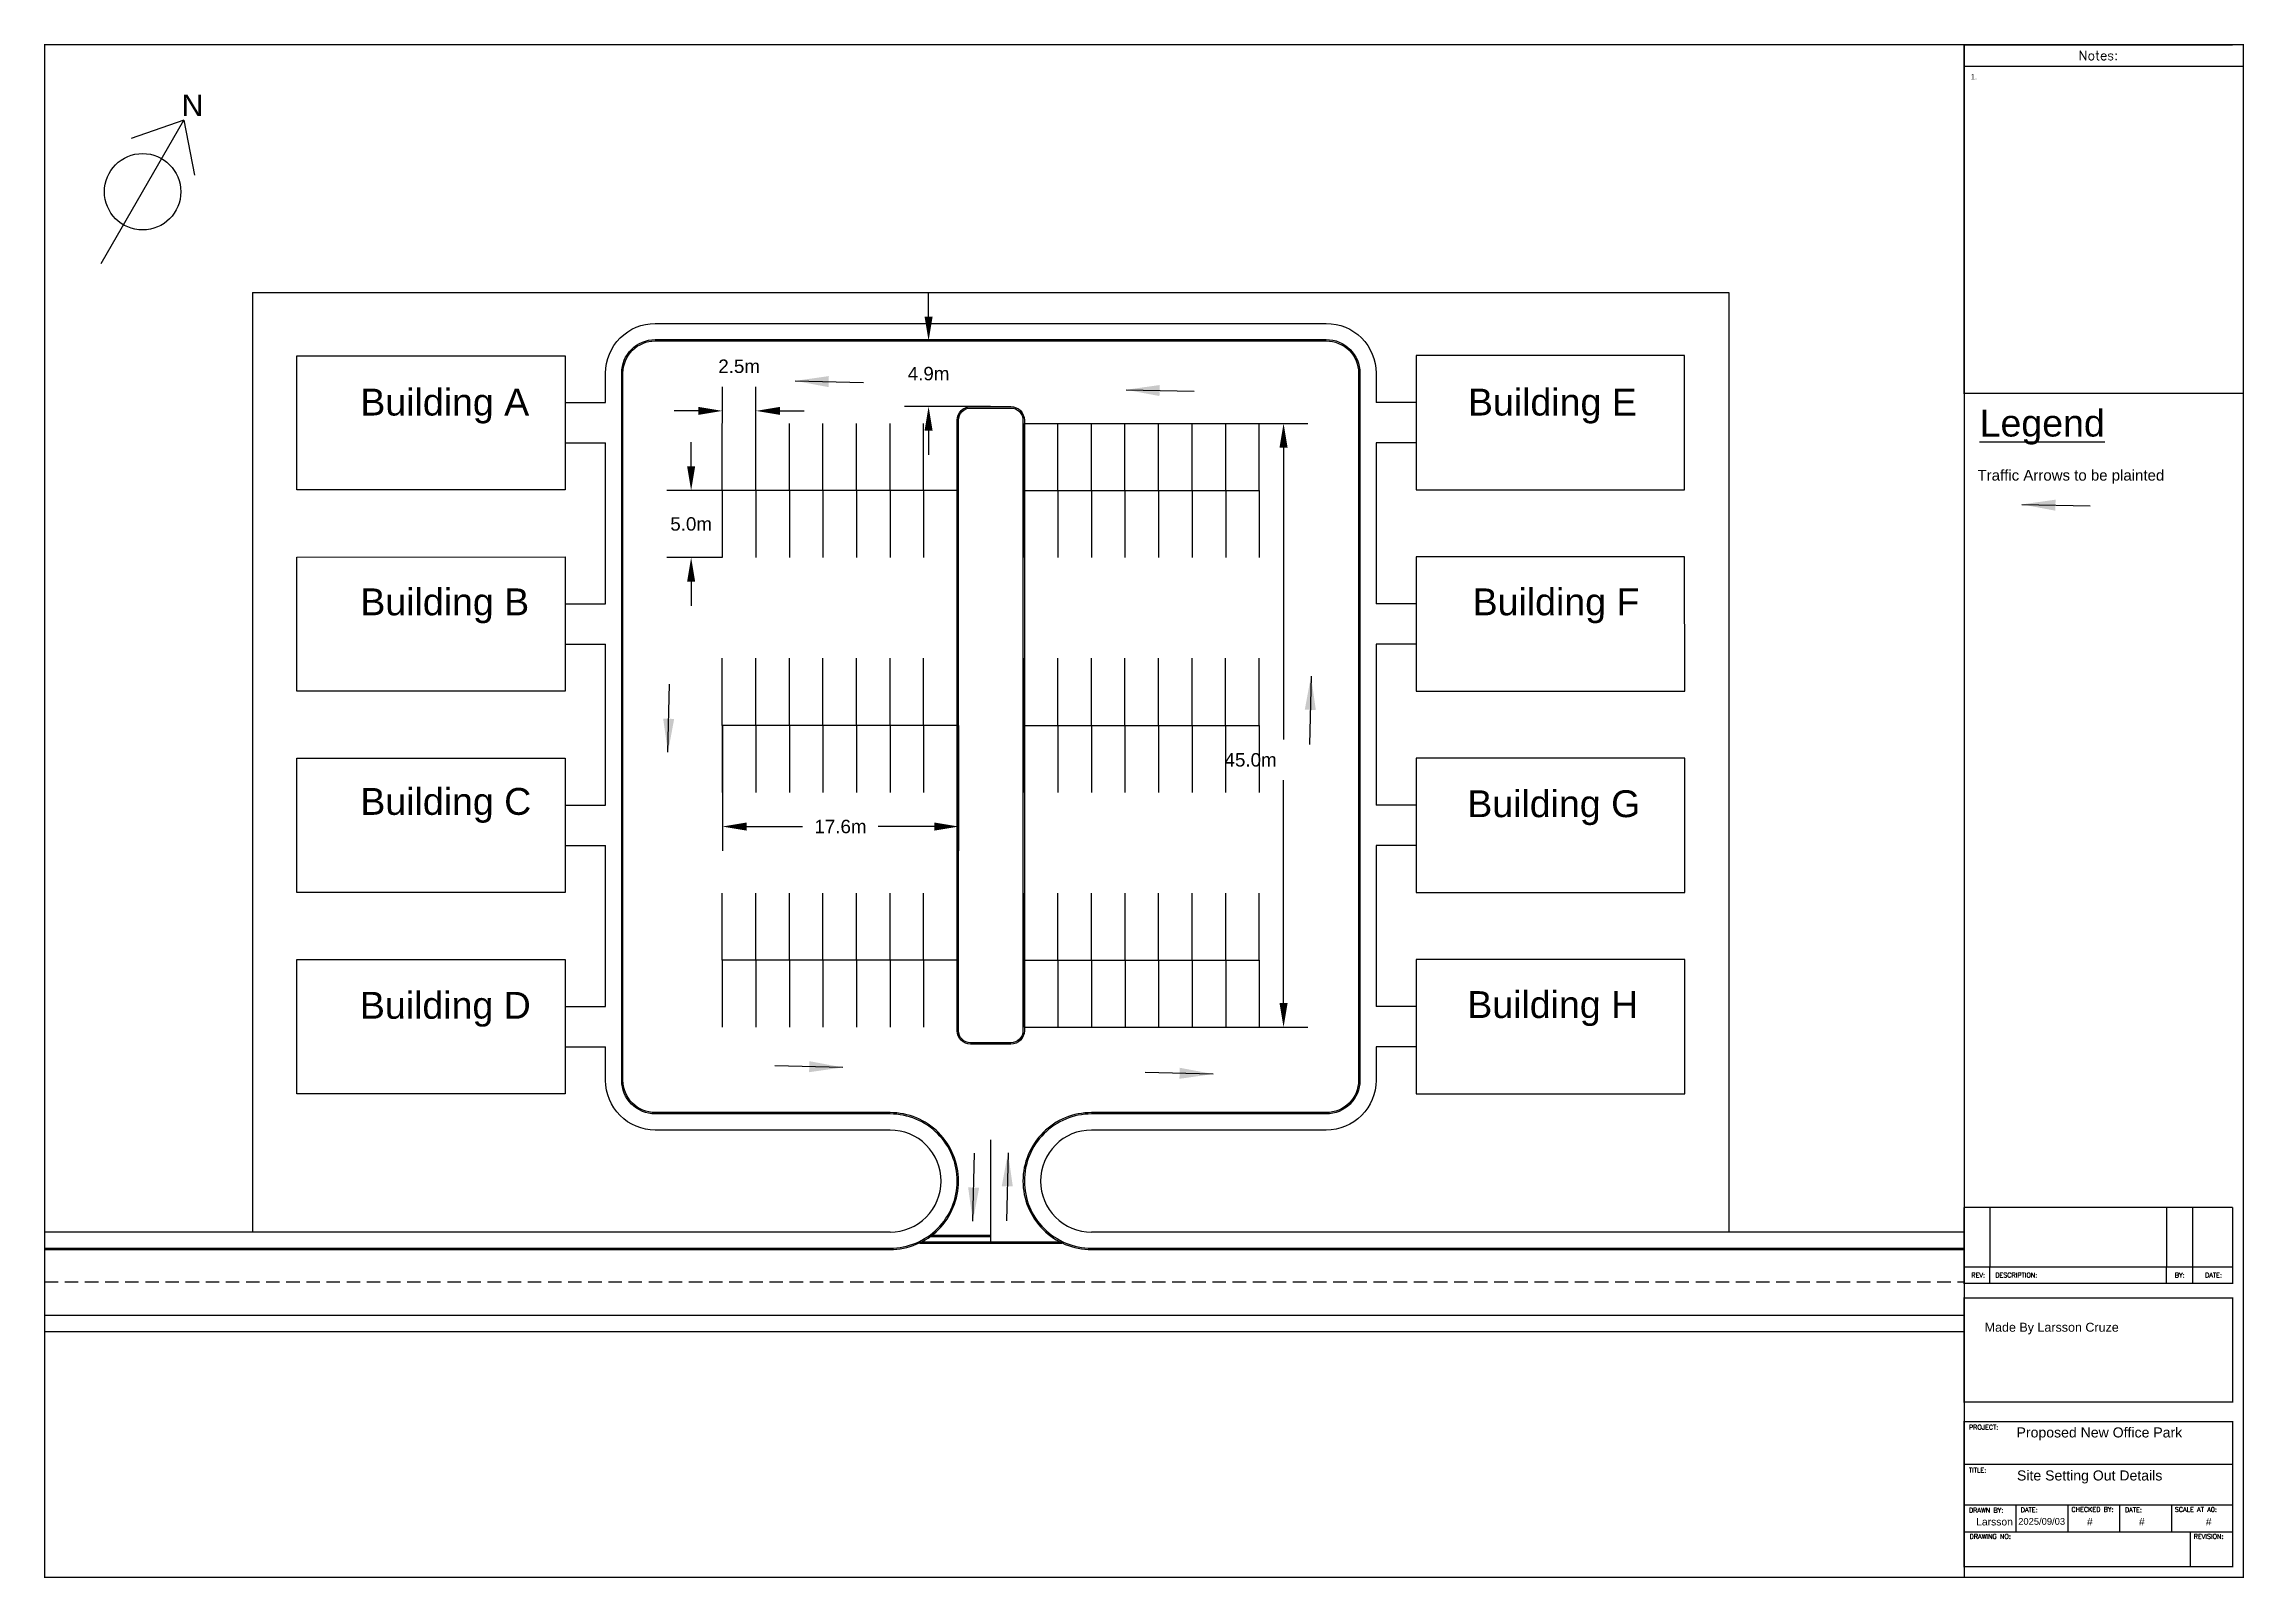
# Paper-space layout 'Markings' of a CAD drawing. Header units: metres, sheet in millimetres. Extents: x 0 to 819, y 0 to 571.
# The model-space entities are those that its viewports show. They can reach past a viewport. Long polylines and large blocks are cut down to what shows.
import ezdxf

# ---------------------------------------------------------------- set-up
doc = ezdxf.new("R2010")
doc.units = ezdxf.units.M
doc.header["$MEASUREMENT"] = 0
doc.header["$PDMODE"] = 34
doc.header["$PDSIZE"] = 2
doc.linetypes.add('DASHED2', pattern=[0.375, 0.25, -0.125])
for name, color, linetype in [('BuildingOutline', 200, 'Continuous'), ('NorthArrow', 18, 'Continuous'), ('Notes', 7, 'Continuous'), ('ParkingSpace', 9, 'Continuous'), ('RoadMarkings', 252, 'Continuous'), ('SiteBoundary', 10, 'Continuous'), ('Walkway', 104, 'Continuous'), ('YS-TEXT-LARGE', 250, 'Continuous'), ('YS-TEXT-MEDIUM', 6, 'Continuous'), ('YS-TEXT-SMALL', 2, 'Continuous'), ('YS-TITLEBLOCK-BORDERS', 154, 'Continuous'), ('YS-TITLEBLOCK-TEXT-NONEDITABLE', 154, 'Continuous')]:
    doc.layers.add(name, color=color, linetype=linetype)
doc.styles.add('ROMANS', font='romans.shx')
doc.styles.get("Standard").update_dxf_attribs({"font": 'arial.ttf'})
doc.styles.add('YS TEXT', font='arial.ttf')
doc.dimstyles.new('BuildingStyle', dxfattribs={"dimtxt": 2.5, "dimasz": 2.5, "dimexe": 2.5, "dimexo": 0.0625, "dimgap": 2.5, "dimtad": 0, "dimtih": 1, "dimtoh": 1, "dimdec": 0, "dimzin": 0, "dimdsep": 46, "dimtxsty": 'Standard', "dimcen": 0.09, "dimadec": 0, "dimazin": 0, "dimtfac": 1, "dimtdec": 0, "dimtofl": 0, "dimtmove": 2, "dimatfit": 3, "dimfxl": 1, "dimtolj": 1, "dimtzin": 0, "dimarcsym": 0})
doc.dimstyles.new('MyCustomSide', dxfattribs={"dimtxt": 5, "dimasz": 9, "dimexe": 9, "dimexo": 0.0625, "dimgap": 5, "dimtad": 0, "dimtih": 1, "dimtoh": 1, "dimdec": 1, "dimzin": 0, "dimdsep": 46, "dimtxsty": 'Standard', "dimcen": 0.09, "dimadec": 0, "dimazin": 0, "dimtfac": 1, "dimtdec": 1, "dimtofl": 0, "dimtmove": 2, "dimatfit": 3, "dimfxl": 1, "dimtolj": 1, "dimtzin": 0, "dimarcsym": 0})

# ---------------------------------------------------------------- blocks, each defined once
blk = doc.blocks.new('*D222')
at = {"color": 0, "lineweight": -2, "transparency": 16777216}
for p, q in [((252.44, 429.99), (252.44, 443.56)), ((264.94, 429.99), (264.94, 443.56)), ((243.44, 434.56), (234.44, 434.56)), ((273.94, 434.56), (282.94, 434.56))]:
    blk.add_line(p, q, dxfattribs=at)
at = {"color": 0, "transparency": 16777216}
for points in [[(243.44, 436.06), (243.44, 433.06), (252.44, 434.56)], [(273.94, 436.06), (273.94, 433.06), (264.94, 434.56)]]:
    blk.add_solid(points, dxfattribs=at)
at = {"layer": 'Defpoints', "color": 0, "transparency": 16777216}
for p in [(264.94, 434.56), (252.44, 429.92), (264.94, 429.92)]:
    blk.add_point(p, dxfattribs=at)
at = {"color": 0, "transparency": 16777216, "insert": (258.69, 451.16), "char_height": 5, "attachment_point": 5}
blk.add_mtext('\\A1;2.5m', dxfattribs=at)
blk = doc.blocks.new('*D223')
at = {"color": 0, "lineweight": -2, "transparency": 16777216}
for p, q in [((240.81, 413.92), (240.81, 422.92)), ((252.38, 404.92), (231.81, 404.92)), ((252.38, 379.92), (231.81, 379.92)), ((240.81, 370.92), (240.81, 361.92))]:
    blk.add_line(p, q, dxfattribs=at)
at = {"color": 0, "transparency": 16777216}
for points in [[(239.31, 413.92), (242.31, 413.92), (240.81, 404.92)], [(239.31, 370.92), (242.31, 370.92), (240.81, 379.92)]]:
    blk.add_solid(points, dxfattribs=at)
at = {"layer": 'Defpoints', "color": 0, "transparency": 16777216}
for p in [(252.44, 404.92), (240.81, 379.92), (252.44, 379.92)]:
    blk.add_point(p, dxfattribs=at)
at = {"color": 0, "transparency": 16777216, "insert": (240.81, 392.42), "char_height": 5, "attachment_point": 5}
blk.add_mtext('\\A1;5.0m', dxfattribs=at)
blk = doc.blocks.new('*D229')
at = {"color": 0, "lineweight": -2, "transparency": 16777216}
for p, q in [((252.44, 317.36), (252.44, 270.7)), ((340.44, 317.36), (340.44, 270.7)), ((261.44, 279.7), (282.34, 279.7)), ((331.44, 279.7), (310.54, 279.7))]:
    blk.add_line(p, q, dxfattribs=at)
at = {"color": 0, "transparency": 16777216}
for points in [[(261.44, 281.2), (261.44, 278.2), (252.44, 279.7)], [(331.44, 281.2), (331.44, 278.2), (340.44, 279.7)]]:
    blk.add_solid(points, dxfattribs=at)
at = {"layer": 'Defpoints', "color": 0, "transparency": 16777216}
for p in [(252.44, 317.42), (340.44, 317.42), (340.44, 279.7)]:
    blk.add_point(p, dxfattribs=at)
at = {"color": 0, "transparency": 16777216, "insert": (296.44, 279.7), "char_height": 5, "attachment_point": 5}
blk.add_mtext('\\A1;17.6m', dxfattribs=at)
blk = doc.blocks.new('*D230')
at = {"color": 0, "lineweight": -2, "transparency": 16777216}
for p, q in [((329.26, 469.67), (329.26, 478.67)), ((352.38, 460.67), (320.26, 460.67)), ((352.38, 436.17), (320.26, 436.17)), ((329.26, 427.17), (329.26, 418.17))]:
    blk.add_line(p, q, dxfattribs=at)
at = {"color": 0, "transparency": 16777216}
for points in [[(327.76, 469.67), (330.76, 469.67), (329.26, 460.67)], [(327.76, 427.17), (330.76, 427.17), (329.26, 436.17)]]:
    blk.add_solid(points, dxfattribs=at)
at = {"layer": 'Defpoints', "color": 0, "transparency": 16777216}
for p in [(329.26, 460.67), (352.44, 460.67), (352.44, 436.17)]:
    blk.add_point(p, dxfattribs=at)
at = {"color": 0, "transparency": 16777216, "insert": (329.26, 448.42), "char_height": 5, "attachment_point": 5}
blk.add_mtext('\\A1;4.9m', dxfattribs=at)
blk = doc.blocks.new('*D233')
at = {"color": 0, "lineweight": -2, "transparency": 16777216}
for p, q in [((365, 429.92), (470.49, 429.92)), ((461.49, 420.92), (461.49, 312.08)), ((461.49, 213.92), (461.49, 296.98)), ((365, 204.92), (470.49, 204.92))]:
    blk.add_line(p, q, dxfattribs=at)
at = {"color": 0, "transparency": 16777216}
for points in [[(459.99, 420.92), (462.99, 420.92), (461.49, 429.92)], [(459.99, 213.92), (462.99, 213.92), (461.49, 204.92)]]:
    blk.add_solid(points, dxfattribs=at)
at = {"layer": 'Defpoints', "color": 0, "transparency": 16777216}
for p in [(364.94, 429.92), (364.94, 204.92), (461.49, 204.92)]:
    blk.add_point(p, dxfattribs=at)
at = {"color": 0, "transparency": 16777216, "insert": (449.21, 304.53), "char_height": 5, "attachment_point": 5}
blk.add_mtext('\\A1;45.0m', dxfattribs=at)
blk = doc.blocks.new('ParkingSpaces')
at = {"layer": 'ParkingSpace'}
for points in [[(-17.5, 0), (-17.5, 5)], [(-15, 0), (-15, 5)], [(-12.5, 0), (-12.5, 5)], [(-10, 0), (-10, 5)], [(-7.5, 0), (-7.5, 5)], [(-5, 0), (-5, 5)], [(-2.5, 0), (-2.5, 5)], [(-2.5, 0), (-2.5, 5)], [(0, 0), (0, 5)], [(0, 0), (-17.5, 0)], [(0, 0), (-17.5, 0)], [(0, 0), (0, -5)], [(-17.5, 0), (-17.5, -5)], [(-15, 0), (-15, -5)], [(-12.5, 0), (-12.5, -5)], [(-10, 0), (-10, -5)], [(-7.5, 0), (-7.5, -5)], [(-5, 0), (-5, -5)], [(-2.5, 0), (-2.5, -5)], [(-2.5, 0), (-2.5, -5)]]:
    blk.add_lwpolyline(points, dxfattribs=at)

msp = doc.modelspace()

# ---------------------------------------------------------------- linework, layer by layer
for p, q in [((100441.9, 50255.13), (100054.13, 50031.25)), ((100041.14, 50023.75), (99558.1, 49744.87))]:
    msp.add_line(p, q)
for points in [[(100054.73, 50030.21), (100442.53, 50254.11)], [(100054.78, 50030.12), (100442.58, 50254.02)], [(99561.35, 49739.58), (100445.15, 50249.85)], [(99561.98, 49738.56), (100445.78, 50248.83)], [(99558.73, 49743.85), (100041.74, 50022.71)], [(99558.78, 49743.76), (100041.79, 50022.62)]]:
    msp.add_lwpolyline(points)
at = {"linetype": 'DASHED2', "ltscale": 100}
msp.add_lwpolyline([(99560.04, 49741.71), (100443.84, 50251.98)], dxfattribs=at)
at = {"layer": 'BuildingOutline'}
for points in [[(100059.75, 50109.9), (100042.43, 50099.9), (100047.43, 50091.24), (100064.75, 50101.24)], [(100067.25, 50096.91), (100049.93, 50086.91), (100054.93, 50078.25), (100072.25, 50088.25)], [(100074.75, 50083.92), (100057.43, 50073.92), (100062.43, 50065.26), (100079.75, 50075.26)], [(100082.25, 50070.93), (100064.93, 50060.93), (100069.93, 50052.27), (100087.25, 50062.27)], [(99970.21, 50058.2), (99987.53, 50068.2), (99992.53, 50059.54), (99975.21, 50049.54)], [(99977.71, 50045.21), (99995.03, 50055.21), (100000.03, 50046.55), (99982.71, 50036.55)], [(99985.21, 50032.22), (100002.53, 50042.22), (100007.53, 50033.56), (99990.21, 50023.56)], [(99992.71, 50019.23), (100010.03, 50029.23), (100015.03, 50020.57), (99997.71, 50010.57)]]:
    msp.add_lwpolyline(points, close=True, dxfattribs=at)
at = {"layer": 'RoadMarkings'}
msp.add_lwpolyline([(100048.03, 50026.81), (100044.2, 50033.45)], dxfattribs=at)
at = {"layer": 'RoadMarkings', "linetype": 'DASHED2', "ltscale": 1.6, "const_width": 0.2}
for points in [[(100043.44, 50024.16), (100052.62, 50029.46)], [(100043.91, 50025.01), (100047.78, 50027.24)]]:
    msp.add_lwpolyline(points, dxfattribs=at)
at = {"layer": 'SiteBoundary'}
for points in [[(99965, 50060.62), (100060.26, 50115.62)], [(100060.26, 50115.62), (100095.26, 50055)], [(99965, 50060.62), (100000, 50000)]]:
    msp.add_lwpolyline(points, dxfattribs=at)
at = {"layer": 'Walkway'}
for points in [[(99991.88, 50066.67), (99990.78, 50068.58, -0.414214), (99992.13, 50073.63), (100035.43, 50098.63, -0.414214), (100040.49, 50097.28), (100041.59, 50095.37)], [(100041.74, 50022.71, 0.414214), (100043.57, 50029.54), (100043.57, 50029.54, 0.414214), (100036.74, 50031.37), (100021.58, 50022.62, -0.414214), (100018.17, 50023.54), (99991.82, 50069.18, -0.414214), (99992.73, 50072.59), (100036.03, 50097.59, -0.414214), (100039.45, 50096.68), (100065.8, 50051.04, -0.414214), (100064.88, 50047.62), (100049.73, 50038.87, 0.414214), (100047.9, 50032.04), (100047.9, 50032.04, 0.414214), (100054.73, 50030.21)], [(100041.79, 50022.62, 0.414214), (100043.65, 50029.59, 0.414214), (100036.69, 50031.46), (100021.53, 50022.71, -0.414214), (100018.25, 50023.59), (99991.9, 50069.23, -0.414214), (99992.78, 50072.5), (100036.08, 50097.5, -0.414214), (100039.36, 50096.63), (100065.71, 50050.99, -0.414214), (100064.83, 50047.71), (100049.68, 50038.96, 0.414214), (100047.81, 50031.99, 0.414214), (100054.78, 50030.12)], [(100065.59, 50053.8), (100066.84, 50051.64, -0.414214), (100065.48, 50046.58), (100050.33, 50037.83, 0.414214), (100048.94, 50032.64, 0.414214), (100054.13, 50031.25)], [(100041.14, 50023.75, 0.414214), (100042.53, 50028.94, 0.414214), (100037.34, 50030.33), (100022.18, 50021.58, -0.414214), (100017.13, 50022.94), (100015.88, 50025.1)]]:
    msp.add_lwpolyline(points, format="xyb", dxfattribs=at)
for points in [[(100044.18, 50096.87), (100041.59, 50095.37)], [(100045.68, 50094.27), (100043.09, 50092.77)], [(100043.09, 50092.77), (100049.09, 50082.38)], [(100051.68, 50083.88), (100049.09, 50082.38)], [(100053.18, 50081.28), (100050.59, 50079.78)], [(100050.59, 50079.78), (100056.59, 50069.39)], [(100059.18, 50070.89), (100056.59, 50069.39)], [(100060.68, 50068.29), (100058.09, 50066.79)], [(100058.09, 50066.79), (100064.09, 50056.4)], [(99989.28, 50065.17), (99991.88, 50066.67)], [(99990.78, 50062.57), (99993.38, 50064.07)], [(99999.38, 50053.68), (99993.38, 50064.07)], [(100066.68, 50057.9), (100064.09, 50056.4)], [(100068.18, 50055.3), (100065.59, 50053.8)], [(99996.78, 50052.18), (99999.38, 50053.68)], [(99998.28, 50049.58), (100000.88, 50051.08)], [(100006.88, 50040.69), (100000.88, 50051.08)], [(100004.28, 50039.19), (100006.88, 50040.69)], [(100005.78, 50036.59), (100008.38, 50038.09)], [(100014.38, 50027.7), (100008.38, 50038.09)], [(100011.78, 50026.2), (100014.38, 50027.7)], [(100013.28, 50023.6), (100015.88, 50025.1)]]:
    msp.add_lwpolyline(points, dxfattribs=at)
for points in [[(100015.58, 50080.01), (100018.18, 50081.51, -0.414214), (100019.55, 50081.14), (100042.3, 50041.74, -0.414214), (100041.93, 50040.37), (100039.33, 50038.87, -0.414214), (100037.97, 50039.24), (100015.22, 50078.64, -0.414214)], [(100015.63, 50079.92), (100018.23, 50081.42, -0.414214), (100019.46, 50081.09), (100042.21, 50041.69, -0.414214), (100041.88, 50040.46), (100039.28, 50038.96, -0.414214), (100038.05, 50039.29), (100015.3, 50078.69, -0.414214)]]:
    msp.add_lwpolyline(points, format="xyb", close=True, dxfattribs=at)

# ---------------------------------------------------------------- block references
at = {"layer": 'Walkway', "xscale": -1}
for p, rotation in [((100022.17, 50076.6), 29.99999999999326), ((100030.92, 50061.44), 29.99999999999326), ((100035.34, 50043.79), 209.9999999999852)]:
    msp.add_blockref('ParkingSpaces', p, dxfattribs=dict(at, rotation=rotation))
at = {"layer": 'Walkway'}
for p, rotation in [((100017.84, 50074.1), 30.00000000000242), ((100026.59, 50058.94), 30.00000000000242), ((100039.67, 50046.29), 210.0000000000328)]:
    msp.add_blockref('ParkingSpaces', p, dxfattribs=dict(at, rotation=rotation))

# ---------------------------------------------------------------- leaders
at = {"layer": 'RoadMarkings'}
for points in [[(100024.98, 50086.89), (100029.44, 50089.33)], [(100003.3, 50075.14), (100007.76, 50077.58)], [(100047.59, 50075.29), (100050.03, 50070.84)], [(100008.93, 50046.43), (100006.49, 50050.88)], [(100056.09, 50045.98), (100051.64, 50043.54)], [(100031.95, 50032.61), (100027.5, 50030.17)], [(100045.79, 50033.26), (100048.23, 50028.81)], [(100046.07, 50027.54), (100043.63, 50031.99)]]:
    msp.add_leader(points, dimstyle='BuildingStyle', override={"dimgap": 2.5, "dimtad": 0}, dxfattribs=at)

psp = doc.layouts.new('Markings')

# ---------------------------------------------------------------- linework, layer by layer
psp.add_line((715, 571), (715, 0))
at = {"layer": 'NorthArrow'}
for points in [[(21.08, 489.52), (51.9, 542.9)], [(51.9, 542.9), (32.24, 535.99)], [(51.9, 542.9), (55.75, 522.41)]]:
    psp.add_lwpolyline(points, dxfattribs=at)
psp.add_circle((36.49, 516.21), 14.24, dxfattribs=at)
at = {"layer": 'YS-TITLEBLOCK-BORDERS', "linetype": 'Continuous'}
for p, q in [((715, 571), (815, 571)), ((715, 27), (750.76, 27))]:
    psp.add_line(p, q, dxfattribs=at)
at = {"layer": 'YS-TITLEBLOCK-BORDERS', "color": 7, "linetype": 'Continuous'}
for p, q in [((715, 563), (819, 563)), ((724.61, 109.59), (724.61, 115.59)), ((790.42, 109.59), (790.42, 115.59)), ((800.14, 109.59), (800.14, 115.59)), ((715, 109.59), (815, 109.59)), ((815, 42), (715, 42)), ((715, 27), (815, 27)), ((734.31, 27), (734.31, 17)), ((753.62, 27), (753.62, 17)), ((772.93, 27), (772.93, 17)), ((792.25, 27), (792.25, 17)), ((715, 17), (815, 17)), ((799.18, 17), (799.18, 4))]:
    psp.add_line(p, q, dxfattribs=at)
at = {"layer": 'YS-TITLEBLOCK-BORDERS', "color": 7, "linetype": 'Continuous', "const_width": 0.5}
for points in [[(0, 571), (819, 571), (819, 0), (0, 0)], [(715, 571), (819, 571), (819, 441.1), (715, 441.1)], [(715, 104.07), (815, 104.07), (815, 65.32), (715, 65.32)]]:
    psp.add_lwpolyline(points, close=True, dxfattribs=at)
for points in [[(715, 115.59), (715, 137.89)], [(715, 137.89), (815, 137.89)], [(724.61, 115.59), (724.61, 137.89)], [(790.42, 115.59), (790.42, 137.89)], [(800.14, 115.59), (800.14, 137.89)], [(815, 115.59), (815, 137.89)], [(715, 115.59), (715, 109.59), (815, 109.59), (815, 115.59), (715, 115.59)], [(815, 4), (815, 58), (715, 58), (715, 4), (815, 4)]]:
    psp.add_lwpolyline(points, dxfattribs=at)

# ---------------------------------------------------------------- texts
at = {"layer": 'NorthArrow', "insert": (51.02, 552.43), "char_height": 8, "attachment_point": 1}
psp.add_mtext_dynamic_manual_height_columns('N', width=7, gutter_width=1, heights=[0], dxfattribs=at)
at = {"layer": 'Notes', "attachment_point": 1}
for s, width, insert, char_height in [('Building A', 66.7228, (117.58, 442.84), 10), ('Building E', 66.7228, (530.17, 442.84), 10), ('{\\LLegend}', 66.7228, (720.78, 435.01), 10), ('Traffic Arrows to be plainted', 77.399, (719.99, 412.6), 4), ('Building B', 66.7228, (117.58, 368.42), 10), ('Building F', 66.7228, (531.91, 368.42), 10), ('Building C', 66.7228, (117.58, 294.07), 10), ('Building G', 66.7228, (529.92, 293.21), 10), ('Building D', 66.7228, (117.42, 218.11), 10), ('Building H', 66.7228, (529.92, 218.38), 10)]:
    psp.add_mtext_dynamic_manual_height_columns(s, width=width, gutter_width=1, heights=[0], dxfattribs=dict(at, insert=insert, char_height=char_height))
at = {"layer": 'YS-TEXT-LARGE', "linetype": 'Continuous', "insert": (722.65, 94.84), "char_height": 7.5, "width": 52.6104, "attachment_point": 1, "style": 'YS TEXT'}
psp.add_mtext('{\\H0.44444x;Made By Larsson Cruze\\P\\pxsm1;\\P\\H0.68751x; }', dxfattribs=at)
at = {"layer": 'YS-TEXT-MEDIUM', "color": 5, "style": 'YS TEXT'}
for s, insert, char_height, width, attachment_point in [('Proposed New Office Park', (734.53, 55.86), 3.75, 77.1539, 1), ('Site Setting Out Details', (734.69, 39.83), 3.75, 75.083, 1), ('2025/09/03', (743.88, 22.08), 2.5, 5.6173, 2), ('#', (761.84, 22.08), 2.75, 10.5158, 2), ('#', (781.2, 22.08), 2.75, 7.5145, 2), ('#', (806.09, 22.08), 2.75, 12.6612, 2)]:
    psp.add_mtext(s, dxfattribs=dict(at, insert=insert, char_height=char_height, width=width, attachment_point=attachment_point))
at = {"layer": 'YS-TEXT-MEDIUM', "color": 5, "insert": (726.32, 22.08), "char_height": 2.75, "attachment_point": 2, "style": 'YS TEXT'}
psp.add_mtext('Larsson ', dxfattribs=at)
at = {"layer": 'YS-TEXT-SMALL', "color": 5, "insert": (717.49, 560.04), "char_height": 2, "width": 9.673, "attachment_point": 1, "style": 'YS TEXT'}
psp.add_mtext('\\pxi-3,l3,t3;1.^I', dxfattribs=at)
at = {"layer": 'YS-TITLEBLOCK-TEXT-NONEDITABLE', "color": 7, "linetype": 'Continuous', "insert": (765, 567), "char_height": 3.5, "width": 68.47, "attachment_point": 5, "style": 'ROMANS'}
psp.add_mtext('Notes:', dxfattribs=at)
at = {"layer": 'YS-TITLEBLOCK-TEXT-NONEDITABLE', "linetype": 'Continuous', "char_height": 1.75, "style": 'ROMANS'}
for s, insert, width, attachment_point in [('REV:', (720.25, 112.59), 42.25, 5), ('DESCRIPTION:', (726.58, 112.59), 42.25, 4), ('BY:', (795.3, 112.59), 42.25, 5), ('DATE:', (807.91, 112.59), 42.25, 5), ('PROJECT:', (716.79, 56.77), 37.6786, 1), ('TITLE:', (716.79, 40.77), 37.6786, 1), ('DRAWN BY:', (716.79, 25.88), 37.6786, 1), ('DATE:', (736.1, 26.02), 37.4556, 1), ('CHECKED BY:', (754.98, 26.17), 37.6786, 1), ('DATE:', (774.9, 26.02), 37.4556, 1), ('SCALE AT A0:', (793.47, 26.15), 37.6786, 1), ('DRAWING NO:', (717.02, 16.12), 37.6786, 1), ('REVISION:', (800.51, 16.12), 37.6786, 1)]:
    psp.add_mtext(s, dxfattribs=dict(at, insert=insert, width=width, attachment_point=attachment_point))

# ---------------------------------------------------------------- dimensions: what is measured, and where the dimension line sits
for base, p1, p2, picture, middle in [((329.26, 460.67), (352.44, 436.17), (352.44, 460.67), '*D230', (329.26, 448.42)), ((240.81, 379.92), (252.44, 404.92), (252.44, 379.92), '*D223', (240.81, 392.42))]:
    dim = psp.add_linear_dim(base=base, p1=p1, p2=p2, angle=90, dimstyle='MyCustomSide', override={"dimlfac": -0.2, "dimpost": '<>m'})
    dim.commit()
    dim.dimension.update_dxf_attribs({"geometry": picture, "text_midpoint": middle})
for base, p1, p2, picture, middle in [((264.94, 434.56), (252.44, 429.92), (264.94, 429.92), '*D222', (258.69, 451.16)), ((340.44, 279.7), (252.44, 317.42), (340.44, 317.42), '*D229', (296.44, 279.7))]:
    dim = psp.add_linear_dim(base=base, p1=p1, p2=p2, dimstyle='MyCustomSide', override={"dimlfac": -0.2, "dimpost": '<>m'})
    dim.commit()
    dim.dimension.update_dxf_attribs({"geometry": picture, "text_midpoint": middle})
dim = psp.add_linear_dim(base=(461.49, 204.92), p1=(364.94, 429.92), p2=(364.94, 204.92), angle=90, dimstyle='MyCustomSide', override={"dimlfac": -0.2, "dimpost": '<>m'})
dim.commit()
dim.dimension.update_dxf_attribs({"geometry": '*D233', "text_midpoint": (449.21, 304.53), "dimtype": 160})

# ---------------------------------------------------------------- leaders
at = {"layer": 'RoadMarkings'}
psp.add_leader([(736.52, 399.72), (761.91, 399.15)], dimstyle='BuildingStyle', override={"dimscale": 5, "dimgap": 2.5, "dimtad": 0}, dxfattribs=at)

# ---------------------------------------------------------------- viewports
at = {"layer": '0', "view_target_point": (100001.94, 49996.85), "view_twist_angle": 330}
psp.add_viewport(center=(357.5, 285.5), size=(715, 571.0026), view_center_point=(55.91, 35.07), view_height=114.2005, dxfattribs=at)

doc.saveas('drawing.dxf')
